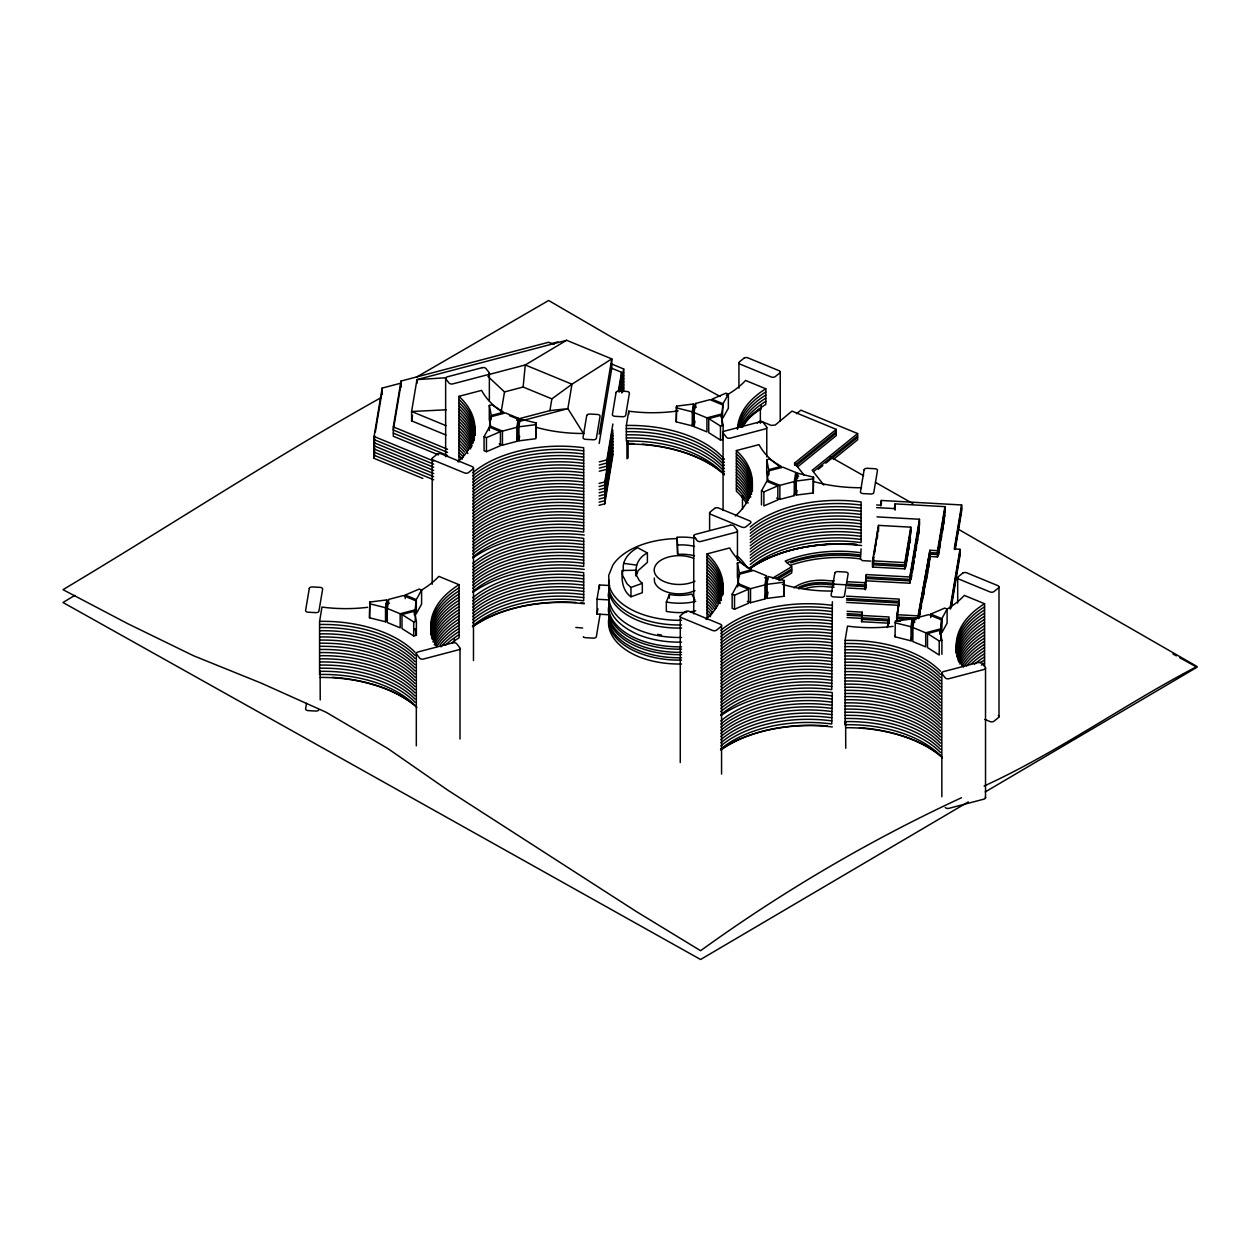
<?xml version="1.0" encoding="UTF-8"?>
<svg xmlns="http://www.w3.org/2000/svg" width="1260" height="1260" viewBox="0 0 1260 1260"><rect width="100%" height="100%" fill="white"/><g stroke="black" fill="none" stroke-linecap="round" stroke-linejoin="round"><path stroke-width="1.5" d="M487.935 376.425L504.52 391.923L523.136 387.025L525.262 364.959L566.606 340.279L611.761 358.895L611.761 368.266L599.162 443.473M415.012 705.364A105.525 60.921 0 0 0 319.583 674.462L319.583 621.369L321.977 607.068A105.525 60.921 0 0 0 367.621 607.304M306.542 703.316L305.613 708.813A2.866 1.654 0 0 0 308.196 710.624L315.803 711.049A2.866 1.654 0 0 0 318.938 709.553M319.583 674.462L320.135 671.17L320.135 677.423A113.825 65.709 0 0 1 416.934 707.506M320.135 677.423L320.229 699.93M422.84 478.438L374.062 458.341L374.062 436.464L382.158 388.096L401.058 383.119M374.708 435.724L374.062 439.598L433.692 464.168M375.354 431.849L382.158 391.214M374.708 438.842L374.062 442.717L433.692 467.287M374.708 441.976L374.062 445.835L433.692 470.421M374.708 445.095L374.062 448.969L433.692 473.54M374.708 448.213L374.062 452.088L433.692 476.658M374.708 451.348L374.062 455.206L433.692 479.792M374.062 458.341L374.708 454.466M438.527 454.907L393.309 436.259L393.309 426.888L400.995 381.055L548.635 342.248L553.959 344.437M400.995 384.174L393.309 430.022L447.568 452.372M386.82 613.951L385.513 621.778L369.526 617.794L369.81 602.044L386.82 599.902L386.82 617.872M369.526 617.794L369.81 602.044M445.977 435.031L411.61 420.872L412.555 415.249M385.513 621.778L385.513 607.714L386.82 599.902M387.308 608.47L400.176 613.762L400.176 627.827L387.308 622.519L387.308 608.47L388.82 599.366L403.231 595.586L416.099 600.894L415.186 620.408M414.587 615.258L416.099 600.894M501.118 412.209L504.52 391.923M516.836 427.329L518.348 418.241L505.481 412.933L491.085 416.713L489.557 425.801L502.441 431.109L516.836 427.329L516.836 441.378L502.441 445.174L499.212 443.835M536.13 422.966L535.846 438.701L518.837 440.858L518.837 426.793L520.159 418.981L536.13 422.966L536.13 437.015M516.836 441.378L518.348 432.29M518.837 440.858L519.624 436.165M509.449 415.627L517.765 419.06L549.895 410.618L551.864 398.869L571.977 384.205L611.761 358.895L599.162 434.101M599.288 471.24L606.879 469.255L606.879 459.884L612.88 423.99M618.313 391.592L621.542 372.298L610.88 367.889M612.25 430.888L606.879 463.003L599.288 465.003M618.959 390.852L621.542 375.417M612.88 430.227L606.879 466.121L599.288 468.122M619.274 392.049L621.542 378.536M599.098 505.291L604.753 503.811L604.753 481.95L612.927 433.078M619.92 391.309L623.668 368.975L611.242 363.841M613.084 435.283L604.753 485.069L599.098 486.549M620.456 391.246L623.668 372.094M613.084 438.401L604.753 488.187L599.098 489.683M621.101 390.537L623.668 375.212M613.084 441.535L604.753 491.321L599.098 492.802M621.416 391.75L623.668 378.346M613.084 444.654L604.753 494.44L599.098 495.92M621.747 392.962L623.668 381.465M613.084 447.772L604.753 497.558L599.098 499.055M622.393 392.254L623.668 384.584M613.084 450.907L604.753 500.692L599.098 502.173M623.023 391.545L623.668 387.718M604.753 503.811L613.084 454.025M609.257 590.294A48.038 27.736 0 0 0 609.115 599.917L609.115 614.754L597.004 614.092L597.004 599.24L599.398 584.955L609.777 585.538M724.453 474.894A105.525 60.921 0 0 0 626.346 441.079L626.346 425.455L628.74 411.169A105.525 60.921 0 0 0 678.101 410.902M597.004 614.092L597.901 608.722M693.567 418.052L692.26 425.864L676.274 421.88L676.557 406.145L693.567 403.988L693.567 421.958M676.274 421.88L676.557 406.145M692.26 425.864L692.26 411.815L693.567 403.988M694.055 412.555L706.939 417.863L706.939 431.912L694.055 426.605L694.055 412.555L695.583 403.468L709.978 399.672L722.862 404.98L721.334 417.595M694.055 426.605L694.969 421.155M721.948 424.494L723.067 403.72L728.359 394.144L725.965 393.151L711.995 399.152L723.067 403.72M737.651 586.876L739.163 574.261L753.574 570.481L766.442 575.788L766.442 593.744M768.505 470.941L766.978 480.044L779.861 485.352L794.257 481.556L795.784 472.469L782.901 467.161L768.505 470.941L768.505 474.453M747.306 601.398L750.519 602.721L764.93 598.941L764.93 584.876L766.442 575.788M766.93 584.356L768.238 576.529L784.224 580.513L783.941 596.263L766.93 598.405L766.93 584.356L783.941 582.199L784.224 580.513M764.93 598.941L766.442 589.853M766.93 598.405L767.986 592.153M796.273 481.036L797.58 473.209L813.566 477.194L813.283 492.944L796.273 495.085L796.273 481.036L813.283 478.879L813.566 477.194M776.633 498.078L779.861 499.401L794.257 495.621L795.784 486.533L795.784 472.469M796.273 495.085L797.06 490.392M720.877 714.672A105.525 60.921 0 0 1 831.773 689.63L832.372 601.729M720.877 749.038A105.525 60.921 0 0 1 831.773 723.996L832.325 692.591A113.825 65.709 0 0 0 721.003 715.554M940.527 755.638A105.525 60.921 0 0 0 845.098 724.736L845.098 640.395L847.492 626.11A105.525 60.921 0 0 0 893.135 626.346M870.66 561.11L862.312 560.637L860.454 558.92L861.1 548.824M847.618 587.995L864.974 588.956L866.344 574.56L909.783 576.985L919.453 519.246L877.007 516.884M864.974 588.956L866.344 574.56M865.242 589.68L866.061 584.782M865.525 589.601L866.344 584.719M889.072 623.227L861.588 621.7L862.139 612.155L847.067 611.32M955.222 549.486L961.632 511.198L961.632 504.961L881.339 500.472L880.551 505.197L876.677 504.976M880.819 505.969L881.339 502.819M861.588 621.7L862.139 612.155M845.098 724.736L845.649 721.444L845.649 727.697A113.825 65.709 0 0 1 942.448 757.78M872.55 560.81L878.488 525.373L910.76 527.168L910.76 533.421L904.837 568.859L872.55 567.063L872.55 560.81L904.837 562.606L910.76 527.168M873.794 555.77L872.55 563.157L904.837 564.952L910.76 529.515M874.093 553.928L877.464 533.783M877.984 530.744L878.488 527.704M873.794 557.33L872.55 564.716L904.837 566.512L910.76 531.074M874.408 553.66L875.023 549.99M875.637 546.336L876.236 542.666M876.85 538.997L877.464 535.342M845.649 727.697L845.744 748.283M872.55 567.063L873.794 559.676M918.666 618.613L929.943 556.51L937.55 556.936L944.921 512.899L944.921 506.646L895.104 503.874L894.317 508.583L876.645 507.607M894.584 509.355L895.104 506.221M887.308 627.511L889.072 616.99L861.588 615.447M887.89 626.346L889.072 619.337L861.588 617.794L862.139 614.502L847.067 613.651M888.19 626.157L889.072 620.897L861.588 619.353L862.139 616.061L847.067 615.226M912.334 632.992L911.027 640.82L895.041 636.82L895.325 621.085L912.334 618.928L912.334 636.914M900.49 621.133L896.584 620.912L899.199 599.098L846.5 596.153M898.9 603.178L896.584 617.006L916.114 618.093M897.75 611.651L896.584 618.566L916.114 619.668M898.317 608.186L898.9 604.737M896.584 620.912L897.75 613.998M905.767 565.598L910.46 537.626M905.767 567.173L907.956 554.116M908.586 550.384L909.2 546.651M909.83 542.918L910.46 539.185M895.041 636.82L895.325 635.135M919.453 521.593L909.783 579.332L866.344 576.907L864.974 585.049L847.618 584.089M919.453 523.152L909.783 580.891L866.344 578.466L864.974 586.624L847.618 585.648M866.344 580.813L909.783 583.238L919.453 525.499L919.453 519.246M910.744 579.805L913.972 560.558M914.618 556.715L919.123 529.767M911.075 579.442L911.72 575.599M912.366 571.741L913.972 562.117M914.618 558.274L915.264 554.416M915.91 550.573L916.556 546.73M917.201 542.871L917.831 539.028M918.477 535.169L919.123 531.326M911.027 640.82L911.027 626.755L912.334 618.928M912.823 627.496L925.691 632.803L925.691 646.868L912.823 641.56L912.823 627.496L914.35 618.408L928.746 614.628L941.614 619.936L940.7 639.434M918.367 618.014L929.943 554.164L937.55 554.589L944.921 510.552M937.55 556.936L937.55 550.683L944.921 506.646M944.921 508.993L937.55 553.03L929.943 552.605L918.067 618.203L929.943 550.258L937.55 550.683M938.196 555.44L944.921 515.245M938.511 555.093L940.433 543.611M941.078 539.784L941.724 535.941M942.37 532.114L943 528.287M943.645 524.459L944.291 520.632M940.102 634.3L941.614 619.936M961.632 504.961L954.261 548.982L959.978 549.297L959.978 555.55L951.3 607.351M954.576 549.407L961.632 507.308M954.907 549.061L961.632 508.867M950.008 608.769L959.978 549.297M950.654 607.273L959.978 551.644M950.654 608.848L959.978 553.203M918.776 618.25L929.943 556.51L929.943 550.258L918.067 615.872L896.584 614.675M919.469 616.738L920.162 612.88M920.871 609.021L921.564 605.162M922.257 601.303L929.943 558.841M923.659 595.145L924.352 591.287M926.1 581.632L927.848 571.993M928.541 568.134L929.234 564.275M623.542 570.859C621.385 560.637 629.275 552.195 637.623 547.706L647.404 552.967L647.404 562.338L638.143 570.575L636.583 574.466C634.442 565.457 639.261 556.857 647.404 552.967M686.731 612.25A42.998 24.822 0 0 1 666.335 611.384L666.335 602.012L669.344 594.468A32.855 18.963 0 0 0 691.803 594.027L694.922 599.949M484.06 436.653L489.352 427.077L500.425 431.644L500.425 445.694L486.454 451.694L484.06 450.718L484.06 436.653L486.454 437.63L500.425 431.644M421.596 590.042L421.596 604.107L416.32 613.683L416.32 599.618L421.596 590.042L419.218 589.066L405.232 595.051L405.232 598.579M723.067 417.769L728.359 408.193L728.359 394.144M761.481 504.945L761.481 490.88L766.773 481.304L777.845 485.872L777.845 499.937L763.875 505.922L763.875 491.873L777.845 485.872M732.154 594.216L737.431 584.624L748.519 589.192L748.519 603.256L734.533 609.241L732.154 608.265L732.154 594.216L734.533 595.192L748.519 589.192M947.111 609.084L947.111 623.133L941.834 632.725L941.834 618.66L947.111 609.084L944.732 608.092L930.746 614.092L930.746 617.605M796.446 413.752L800.887 410.161L857.619 433.55L857.619 439.787L833.395 459.38M836.262 431.692L794.603 465.397L794.603 463.05L836.262 429.361L791.989 411.106L775.262 425.014L771.262 425.408L760.363 420.919A117.511 67.835 0 0 0 757.323 423.045M796.084 465.759L836.262 433.267M797.58 466.893L836.262 435.598L836.262 429.361M857.619 433.55L812.196 470.279L823.851 485.069M813.708 471.397L857.619 435.881M818.244 469.287L822.796 465.617M825.82 463.16L857.619 437.456M74.797 595.381L63 602.5L700.591 959.506L968.278 801.911M772.443 578.245L791.721 566.716L785.169 561.062A93.665 54.086 0 0 1 860.454 552.683M775.656 578.671L791.721 569.063M777.262 579.269L791.721 570.622M778.869 580.655L791.721 572.969L791.721 566.716M985.225 791.926L1197 667.249L1179.801 657.767M380.662 397.861C272.68 458.341 169.202 526.255 63 589.664L127.843 623.731L193.615 655.783L261.072 683.062L325.978 712.183L387.497 748.314L448.009 790.303L636.426 911.61L700.591 950.702C782.507 891.544 869.794 840.247 961.443 797.753M416.257 377.275L548.635 300.494L612.628 337.711L720.106 396.475M984.091 786.051C1058.337 752.031 1124.739 704.088 1197 666.493L958.734 529.468M622.346 570.497L622.645 575.505L627.008 583.774L630.961 587.428L642.317 583.333L642.317 592.704L630.961 596.799C622.503 590.814 621.369 580.041 622.346 570.497L635.717 570.229L635.953 574.229L639.292 580.529L642.317 583.333M550.384 343.87L557.944 341.885M566.606 340.279L416.95 379.622L411.61 411.5L411.61 420.872M488.392 374.645L525.262 364.959L571.977 384.205L567.882 408.649L583.459 433.503M457.916 461.743A105.525 60.921 0 0 0 458.955 396.333L481.588 390.38A105.525 60.921 0 0 0 501.055 411.311M490.628 426.179L489.29 419.517L489.29 405.452L491.951 404.759L503.685 412.193L491.29 415.438L491.29 418.95M519.372 421.407L567.882 408.649L549.895 410.618M706.939 417.863L721.334 414.083M708.734 418.603L721.13 415.343L723.13 425.329L723.13 439.394L720.468 440.087L708.734 432.652L708.734 418.603L720.468 426.037L723.13 425.329M599.288 461.869L606.879 459.884M599.098 483.43L604.753 481.95M735.336 515.986A105.525 60.921 0 0 0 736.375 450.56L759.008 444.623A105.525 60.921 0 0 0 781.483 467.555M768.049 480.406L766.71 473.744L766.71 459.695L769.372 458.987L781.106 466.42L768.71 469.681L768.71 474.941M400.176 613.762L414.587 609.982M401.987 614.518L414.367 611.258L416.383 621.243L416.383 635.292L413.705 636.001L401.987 628.567L401.987 614.518L413.705 621.936L416.383 621.243M706.01 619.306A105.525 60.921 0 0 0 707.049 553.88L729.682 547.942A105.525 60.921 0 0 0 749.149 568.859M738.722 583.726L737.384 577.064L737.384 563.015L740.045 562.306L751.779 569.74L739.384 573.001L739.384 576.513M737.651 583.364L750.519 588.672L764.93 584.876M925.691 632.803L940.102 629.024M927.502 633.544L939.22 640.978L939.22 655.042L927.502 647.609L927.502 633.544L939.881 630.284L941.897 640.269L941.897 654.334M939.22 640.978L941.897 640.269M518.837 426.793L535.846 424.651M445.945 377.748L416.95 379.622L416.95 383.371M446.323 409.799L411.61 411.5L445.977 425.659M834.104 580.986L828.324 580.671A34.099 19.688 0 0 0 793.847 587.885M847.618 581.742L864.974 582.719M834.104 583.333L828.324 583.018A34.099 19.688 0 0 0 798.683 587.286M832.97 584.089L846.295 584.829M834.104 584.892L828.324 584.577A34.099 19.688 0 0 0 798.683 588.845M834.104 587.239L828.324 586.908A34.099 19.688 0 0 0 804.463 588.877M846.5 598.5L899.199 601.445M846.5 600.059L899.199 603.005M846.5 602.406L899.199 605.351M597.004 599.24L609.115 599.917M847.067 617.558L862.139 618.408M623.542 563.362L636.583 565.094M676.274 407.83L692.26 411.815M895.041 622.771L911.027 626.755M369.526 603.729L385.513 607.714M742.66 427.124A105.525 60.921 0 0 1 765.812 404.413L765.812 388.789L745.573 380.457A105.525 60.921 0 0 1 726.358 395.278M742.423 424.73A117.511 67.835 0 0 1 760.363 408.413L761.15 408.744L761.15 405.61M523.136 387.025L551.864 398.869M761.481 490.88L763.875 491.873M984.58 666.209L984.58 603.745L964.341 595.397A105.525 60.921 0 0 1 946.748 609.289M930.746 614.092L941.834 618.66M393.309 426.888L447.568 449.253M393.309 433.141L447.568 455.506M374.062 436.464L433.692 461.05M984.832 719.428L990.029 721.57A2.866 1.654 0 0 0 994.03 721.177L998.471 717.586A2.866 1.654 0 0 0 998.345 715.57M451.694 642.899A105.525 60.921 0 0 1 459.065 637.812L459.065 584.703L438.827 576.356A105.525 60.921 0 0 1 421.234 590.247M405.232 595.051L416.32 599.618M1172.918 653.987L1176.367 655.877M829.82 456.592L863.635 475.697M875.511 482.423L912.901 503.622M794.603 463.05L804.022 475.004M766.71 459.695L768.71 469.681M737.384 563.015L739.384 573.001M489.29 405.452L491.29 415.438M415.044 628.645L416.383 635.292M695.709 538.351A42.998 24.822 0 0 0 677.171 537.295L677.628 554.4A32.855 18.963 0 0 1 694.465 555.77M677.628 554.4L677.171 537.295M654.287 578.056L654.523 581.805A24.948 14.411 0 0 0 694.984 590.562M608.674 580.198L609.32 590.846A70.78 40.855 0 0 0 681.566 624.96M608.674 583.317L609.32 593.98A70.78 40.855 0 0 0 681.566 628.078M608.674 592.688C606.879 617.479 633.843 630.252 654.318 634.883A70.78 40.855 0 0 0 681.566 637.45M608.895 600.988C608.359 617.668 624.472 628.425 638.001 634.567A70.78 40.855 0 0 0 681.566 642.143M608.895 605.682L609.32 615.069A70.78 40.855 0 0 0 681.566 649.168M608.895 608.801L609.32 618.188A70.78 40.855 0 0 0 681.566 652.302M608.895 613.478L609.32 623.653A70.78 40.855 0 0 0 681.566 657.767M608.674 615.337L609.32 625.999A70.78 40.855 0 0 0 681.566 660.098M608.674 619.243C606.69 637.402 623.007 650.066 638.001 656.428A70.78 40.855 0 0 0 681.566 664.004M998.991 587.144L998.991 716.783M985.525 668.162L985.525 797.801M957.694 577.584L957.694 603.115M941.834 672.982L941.834 796.714M939.881 630.284L939.881 633.812M909.783 576.985L909.783 583.238M904.837 562.606L904.837 568.859M895.104 503.874L895.104 510.127M881.339 500.472L881.339 504.378M878.488 525.373L878.488 531.61M877.464 531.437L877.464 537.689M813.283 478.879L813.283 492.944M797.58 473.209L797.58 478.485M794.257 481.556L794.257 495.621M783.941 582.199L783.941 596.263M780.239 372.204L780.239 421.328M779.861 485.352L779.861 499.401M766.773 427.613L766.773 456.892M760.363 408.413L760.363 423.25M750.519 588.672L750.519 602.721M742.471 509.276L742.471 495.826L741.605 496.046A113.825 65.709 0 0 1 743.951 498.456M738.943 362.644L738.943 388.19M737.447 530.933L737.447 560.212M736.375 450.56L736.375 491.18A105.525 60.921 0 0 1 746.33 503.118M734.533 595.192L734.533 609.241M723.067 432.416L723.067 510.52M721.57 625.7L721.57 774.081M720.468 426.037L720.468 440.087M709.601 512.82L709.601 530.397M707.049 553.88L707.049 619.495M695.583 403.468L695.583 406.98M693.74 535.752L693.74 613.841M680.274 616.14L680.274 762.568M669.344 594.468L669.344 598.216M635.717 570.229L635.717 575.851M630.961 587.428L630.961 596.799M628.74 411.169L628.74 414.288M628.094 440.716L628.094 458.026M626.897 440.905L626.992 458.86M623.668 368.975L623.668 390.836M621.542 372.298L621.542 381.67M599.398 584.955L599.398 588.672M518.348 418.241L518.348 436.212M502.441 431.109L502.441 445.174M489.352 373.37L489.352 400.869M489.352 427.077L489.352 430.589M486.454 437.63L486.454 451.694M473.476 468.153L473.476 660.618M460.01 648.506L460.01 739.037M458.955 396.333L458.955 461.932M454.387 639.009L454.387 642.127M445.646 378.189L445.646 456.75M432.18 458.593L432.18 584.278M416.32 653.326L416.32 745.81M414.367 611.258L414.367 614.77M413.705 621.936L413.705 636.001M400.995 381.055L400.995 387.293M382.158 388.096L382.158 394.333M584.167 433.472A105.525 60.921 0 0 1 535.972 427.25M519.64 421.502A105.525 60.921 0 0 1 516.6 420.147M472.799 472.768A105.525 60.921 0 0 1 583.679 447.741L583.679 532.082A105.525 60.921 0 0 0 472.799 557.109M436.748 646.538A105.525 60.921 0 0 1 459.065 584.703M389.419 603.162A105.525 60.921 0 0 1 385.906 604.028M319.583 621.369A105.525 60.921 0 0 1 415.012 652.255M832.246 591.034A105.525 60.921 0 0 1 782.35 584.309M767.734 579.049A105.525 60.921 0 0 1 764.694 577.694M720.877 630.331A105.525 60.921 0 0 1 831.773 605.288M845.098 640.395A105.525 60.921 0 0 1 940.527 671.281M962.262 665.579A105.525 60.921 0 0 1 984.58 603.745M914.933 622.188A105.525 60.921 0 0 1 911.421 623.07M790.681 565.236A93.665 54.086 0 0 1 860.454 558.92M786.98 562.684A93.665 54.086 0 0 1 860.454 555.014M749.936 568.307A118.897 68.654 0 0 1 770.915 557.03L780.932 553.25A118.897 68.654 0 0 1 856.674 544.525A117.511 67.835 0 0 0 749.842 568.244M790.681 562.889A93.665 54.086 0 0 1 860.454 556.589M696.181 407.248A105.525 60.921 0 0 1 692.653 408.13M750.22 527.011A105.525 60.921 0 0 1 861.1 501.968L861.1 542.587A105.525 60.921 0 0 0 750.22 567.614M861.588 487.715A105.525 60.921 0 0 1 813.409 481.477M798.604 476.374A105.525 60.921 0 0 1 795.533 475.067M737.494 429.44A105.525 60.921 0 0 1 765.812 388.789M626.346 425.455A105.525 60.921 0 0 1 724.453 459.27M736.375 453.695A105.525 60.921 0 0 1 752.11 490.14M736.375 456.813A105.525 60.921 0 0 1 752.267 491.605M736.375 466.184A105.525 60.921 0 0 1 751.574 491.038M736.375 469.303A105.525 60.921 0 0 1 751.574 494.156M736.375 472.437A105.525 60.921 0 0 1 750.724 493.999M736.375 481.808A105.525 60.921 0 0 1 748.865 498.503M736.375 475.555A105.525 60.921 0 0 1 750.724 497.117M736.375 478.674A105.525 60.921 0 0 1 749.558 496.991M736.375 463.066A105.525 60.921 0 0 1 752.125 491.211M736.375 484.927A105.525 60.921 0 0 1 748.094 500.031M736.375 488.045A105.525 60.921 0 0 1 748.094 503.149M736.375 459.931A105.525 60.921 0 0 1 752.346 491.4M750.22 530.129A105.525 60.921 0 0 1 861.1 505.102M750.22 533.248A105.525 60.921 0 0 1 861.1 508.221M750.22 542.619A105.525 60.921 0 0 1 861.1 517.592M750.22 545.753A105.525 60.921 0 0 1 861.1 520.711M750.22 548.872A105.525 60.921 0 0 1 861.1 523.845M750.22 551.99A105.525 60.921 0 0 1 861.1 526.963M750.22 558.243A105.525 60.921 0 0 1 861.1 533.216M750.22 555.124A105.525 60.921 0 0 1 861.1 530.082M750.22 539.5A105.525 60.921 0 0 1 861.1 514.474M750.22 561.361A105.525 60.921 0 0 1 861.1 536.335M750.22 564.496A105.525 60.921 0 0 1 861.1 539.453M750.22 536.382A105.525 60.921 0 0 1 861.1 511.34M750.346 568.496A113.825 65.709 0 0 1 861.651 545.533M626.346 428.573A105.525 60.921 0 0 1 724.453 462.404M626.346 431.708A105.525 60.921 0 0 1 724.453 465.523M626.346 434.826A105.525 60.921 0 0 1 724.453 468.641M626.346 437.945A105.525 60.921 0 0 1 724.453 471.776M723.697 474.122A113.825 65.709 0 0 0 626.897 444.024L626.992 443.473A117.511 67.835 0 0 1 633.827 443.615M642.348 444.119A117.511 67.835 0 0 1 724.153 473.949M737.966 427.597A105.525 60.921 0 0 1 765.812 391.923M738.675 427.423A105.525 60.921 0 0 1 765.812 395.041M739.699 427.282A105.525 60.921 0 0 1 765.812 398.16M741.022 427.172A105.525 60.921 0 0 1 765.812 401.294M742.88 424.841A113.825 65.709 0 0 1 761.15 408.744M945.236 807.487A2.866 1.654 0 0 0 949.048 808.306L983.871 799.155A2.866 1.654 0 0 0 985.288 796.95M958.419 660.712A105.525 60.921 0 0 1 957.017 655.798M956.482 652.491A105.525 60.921 0 0 1 984.58 606.863M956.245 652.302A105.525 60.921 0 0 1 984.58 609.982M956.261 653.767A105.525 60.921 0 0 1 984.58 613.116M956.734 651.908A105.525 60.921 0 0 1 984.58 616.234M957.049 653.389A105.525 60.921 0 0 1 984.58 619.353M957.049 656.507A105.525 60.921 0 0 1 984.58 622.487M958.466 654.727A105.525 60.921 0 0 1 984.58 625.606M958.466 657.846A105.525 60.921 0 0 1 984.58 628.724M958.466 660.965A105.525 60.921 0 0 1 984.58 631.859M959.081 662.476A105.525 60.921 0 0 1 984.58 634.977M959.789 663.988A105.525 60.921 0 0 1 984.58 638.096M961.411 663.926A105.525 60.921 0 0 1 984.58 641.23M962.341 665.485A105.525 60.921 0 0 1 984.58 644.348M963.333 667.044A105.525 60.921 0 0 1 984.58 647.467M966.53 665.91A105.525 60.921 0 0 1 984.58 650.601M970.846 664.335A105.525 60.921 0 0 1 984.58 653.72M981.508 665.075A105.525 60.921 0 0 1 984.58 663.091M980.044 662.965A105.525 60.921 0 0 1 984.58 659.972M974.531 664.099A105.525 60.921 0 0 1 984.58 656.838M845.098 643.529A105.525 60.921 0 0 1 940.527 674.415M845.098 646.648A105.525 60.921 0 0 1 940.527 677.534M845.098 649.766A105.525 60.921 0 0 1 940.527 680.652M845.098 652.9A105.525 60.921 0 0 1 940.527 683.786M845.098 656.019A105.525 60.921 0 0 1 940.527 686.905M845.098 659.137A105.525 60.921 0 0 1 940.527 690.023M845.098 662.272A105.525 60.921 0 0 1 940.527 693.158M845.098 665.39A105.525 60.921 0 0 1 940.527 696.276M845.098 668.509A105.525 60.921 0 0 1 940.527 699.394M845.098 671.643A105.525 60.921 0 0 1 940.527 702.529M845.098 674.761A105.525 60.921 0 0 1 940.527 705.647M845.098 677.88A105.525 60.921 0 0 1 940.527 708.781M845.098 681.014A105.525 60.921 0 0 1 940.527 711.9M845.098 684.133A105.525 60.921 0 0 1 940.527 715.019M845.098 687.251A105.525 60.921 0 0 1 940.527 718.153M845.098 690.385A105.525 60.921 0 0 1 940.527 721.271M845.098 702.875A105.525 60.921 0 0 1 940.527 733.761M845.098 699.757A105.525 60.921 0 0 1 940.527 730.642M845.098 705.994A105.525 60.921 0 0 1 940.527 736.895M845.098 712.246A105.525 60.921 0 0 1 940.527 743.132M845.098 709.128A105.525 60.921 0 0 1 940.527 740.014M845.098 696.622A105.525 60.921 0 0 1 940.527 727.524M845.098 715.365A105.525 60.921 0 0 1 940.527 746.266M845.098 718.499A105.525 60.921 0 0 1 940.527 749.385M845.098 721.618A105.525 60.921 0 0 1 940.527 752.503M845.098 693.504A105.525 60.921 0 0 1 940.527 724.39M859.414 727.666A117.511 67.835 0 0 1 941.567 756.457M720.877 633.449A105.525 60.921 0 0 1 831.773 608.423M720.877 636.568A105.525 60.921 0 0 1 831.773 611.541M720.877 639.702A105.525 60.921 0 0 1 831.773 614.659M720.877 642.82A105.525 60.921 0 0 1 831.773 617.794M720.877 645.939A105.525 60.921 0 0 1 831.773 620.912M720.877 649.073A105.525 60.921 0 0 1 831.773 624.031M720.877 652.192A105.525 60.921 0 0 1 831.773 627.165M720.877 655.31A105.525 60.921 0 0 1 831.773 630.284M720.877 658.444A105.525 60.921 0 0 1 831.773 633.402M720.877 661.563A105.525 60.921 0 0 1 831.773 636.536M720.877 664.681A105.525 60.921 0 0 1 831.773 639.655M720.877 667.816A105.525 60.921 0 0 1 831.773 642.773M720.877 670.934A105.525 60.921 0 0 1 831.773 645.908M720.877 674.068A105.525 60.921 0 0 1 831.773 649.026M720.877 677.187A105.525 60.921 0 0 1 831.773 652.144M720.877 680.305A105.525 60.921 0 0 1 831.773 655.279M720.877 692.811A105.525 60.921 0 0 1 831.773 667.769M720.877 689.677A105.525 60.921 0 0 1 831.773 664.65M720.877 695.929A105.525 60.921 0 0 1 831.773 670.887M720.877 702.182A105.525 60.921 0 0 1 831.773 677.14M720.877 699.048A105.525 60.921 0 0 1 831.773 674.021M720.877 686.558A105.525 60.921 0 0 1 831.773 661.516M720.877 705.301A105.525 60.921 0 0 1 831.773 680.258M720.877 708.419A105.525 60.921 0 0 1 831.773 683.392M720.877 711.553A105.525 60.921 0 0 1 831.773 686.511M720.877 724.043A105.525 60.921 0 0 1 831.773 699.001M720.877 727.162A105.525 60.921 0 0 1 831.773 702.135M720.877 730.296A105.525 60.921 0 0 1 831.773 705.253M720.877 733.414A105.525 60.921 0 0 1 831.773 708.372M720.877 739.667A105.525 60.921 0 0 1 831.773 714.625M720.877 736.533A105.525 60.921 0 0 1 831.773 711.506M720.877 720.925A105.525 60.921 0 0 1 831.773 695.882M720.877 742.786A105.525 60.921 0 0 1 831.773 717.743M720.877 745.904A105.525 60.921 0 0 1 831.773 720.877M720.877 683.44A105.525 60.921 0 0 1 831.773 658.397M721.003 749.92A113.825 65.709 0 0 1 832.325 726.941M720.515 749.653A117.511 67.835 0 0 1 827.347 725.917M707.049 557.014A105.525 60.921 0 0 1 722.531 595.114M707.049 560.133A105.525 60.921 0 0 1 723.019 591.601M707.049 563.267A105.525 60.921 0 0 1 722.783 591.413M707.049 566.386A105.525 60.921 0 0 1 722.783 594.531M707.049 569.504A105.525 60.921 0 0 1 722.248 594.358M707.049 572.638A105.525 60.921 0 0 1 721.854 595.838M707.049 575.757A105.525 60.921 0 0 1 721.397 597.319M707.049 578.875A105.525 60.921 0 0 1 721.397 600.437M707.049 582.01A105.525 60.921 0 0 1 720.232 600.311M707.049 585.128A105.525 60.921 0 0 1 720.232 603.43M707.049 588.247A105.525 60.921 0 0 1 718.767 603.351M707.049 591.381A105.525 60.921 0 0 1 717.003 603.319M707.049 594.499A105.525 60.921 0 0 1 717.003 606.438M707.049 597.618A105.525 60.921 0 0 1 716.011 608.013M707.049 600.752A105.525 60.921 0 0 1 714.94 609.588M707.049 603.871A105.525 60.921 0 0 1 712.593 609.683M707.049 613.242A105.525 60.921 0 0 1 710.498 616.691M707.049 610.123A105.525 60.921 0 0 1 711.569 614.738M707.049 606.989A105.525 60.921 0 0 1 712.593 612.801M430.731 633.26A105.525 60.921 0 0 1 459.065 590.956M431.203 635.103A105.525 60.921 0 0 1 459.065 587.822M430.747 634.725A105.525 60.921 0 0 1 459.065 594.074M431.219 632.882A105.525 60.921 0 0 1 459.065 597.193M431.534 634.347A105.525 60.921 0 0 1 459.065 600.327M431.534 637.481A105.525 60.921 0 0 1 459.065 603.445M432.952 641.938A105.525 60.921 0 0 1 459.065 612.817M434.275 641.828A105.525 60.921 0 0 1 459.065 615.935M434.275 644.947A105.525 60.921 0 0 1 459.065 619.069M435.897 644.899A105.525 60.921 0 0 1 459.065 622.188M436.826 646.443A105.525 60.921 0 0 1 459.065 625.306M440.039 644.947A105.525 60.921 0 0 1 459.065 628.441M432.952 638.804A105.525 60.921 0 0 1 459.065 609.698M441.016 646.868A105.525 60.921 0 0 1 459.065 631.559M445.331 645.309A105.525 60.921 0 0 1 459.065 634.678M431.928 638.962A105.525 60.921 0 0 1 459.065 606.564M319.583 627.606A105.525 60.921 0 0 1 415.012 658.492M319.583 624.487A105.525 60.921 0 0 1 415.012 655.373M319.583 630.74A105.525 60.921 0 0 1 415.012 661.626M319.583 633.859A105.525 60.921 0 0 1 415.012 664.745M319.583 636.977A105.525 60.921 0 0 1 415.012 667.863M319.583 640.111A105.525 60.921 0 0 1 415.012 670.997M319.583 649.483A105.525 60.921 0 0 1 415.012 680.369M319.583 652.601A105.525 60.921 0 0 1 415.012 683.487M319.583 655.72A105.525 60.921 0 0 1 415.012 686.606M319.583 658.854A105.525 60.921 0 0 1 415.012 689.74M319.583 665.091A105.525 60.921 0 0 1 415.012 695.992M319.583 661.972A105.525 60.921 0 0 1 415.012 692.858M319.583 646.348A105.525 60.921 0 0 1 415.012 677.234M319.583 668.225A105.525 60.921 0 0 1 415.012 699.111M319.583 671.344A105.525 60.921 0 0 1 415.012 702.23M319.583 643.23A105.525 60.921 0 0 1 415.012 674.116M332.199 677.281A117.511 67.835 0 0 1 413.248 703.946M474.437 437.551A105.525 60.921 0 0 1 473.728 440.842M458.955 399.452A105.525 60.921 0 0 1 474.673 435.897M458.955 402.586A105.525 60.921 0 0 1 474.925 434.054M458.955 405.704A105.525 60.921 0 0 1 474.847 435.519M458.955 408.823A105.525 60.921 0 0 1 474.154 433.676M458.955 411.957A105.525 60.921 0 0 1 474.154 436.795M458.955 415.076A105.525 60.921 0 0 1 474.154 439.913M458.955 418.194A105.525 60.921 0 0 1 473.303 439.756M458.955 421.328A105.525 60.921 0 0 1 473.303 442.89M458.955 424.447A105.525 60.921 0 0 1 472.138 442.764M458.955 427.565A105.525 60.921 0 0 1 472.138 445.883M458.955 430.699A105.525 60.921 0 0 1 471.445 447.394M458.955 433.818A105.525 60.921 0 0 1 470.673 448.922M458.955 436.937A105.525 60.921 0 0 1 468.909 448.891M458.955 440.071A105.525 60.921 0 0 1 467.917 450.45M458.955 443.189A105.525 60.921 0 0 1 467.917 453.569M458.955 446.308A105.525 60.921 0 0 1 464.499 452.135M458.955 449.442A105.525 60.921 0 0 1 464.499 455.254M458.955 452.56A105.525 60.921 0 0 1 463.475 457.191M458.955 455.679A105.525 60.921 0 0 1 462.404 459.128M472.799 475.902A105.525 60.921 0 0 1 583.679 450.859M472.799 479.02A105.525 60.921 0 0 1 583.679 453.994M472.799 482.139A105.525 60.921 0 0 1 583.679 457.112M472.799 485.273A105.525 60.921 0 0 1 583.679 460.231M472.799 488.392A105.525 60.921 0 0 1 583.679 463.365M472.799 491.51A105.525 60.921 0 0 1 583.679 466.483M472.799 494.644A105.525 60.921 0 0 1 583.679 469.602M472.799 497.763A105.525 60.921 0 0 1 583.679 472.736M472.799 500.881A105.525 60.921 0 0 1 583.679 475.855M472.799 504.016A105.525 60.921 0 0 1 583.679 478.973M472.799 507.134A105.525 60.921 0 0 1 583.679 482.108M472.799 510.253A105.525 60.921 0 0 1 583.679 485.226M472.799 513.387A105.525 60.921 0 0 1 583.679 488.344M472.799 516.505A105.525 60.921 0 0 1 583.679 491.479M472.799 519.624A105.525 60.921 0 0 1 583.679 494.597M472.799 522.758A105.525 60.921 0 0 1 583.679 497.716M472.799 525.877A105.525 60.921 0 0 1 583.679 500.85M472.799 528.995A105.525 60.921 0 0 1 583.679 503.969M472.799 532.13A105.525 60.921 0 0 1 583.679 507.087M472.799 535.248A105.525 60.921 0 0 1 583.679 510.221M472.799 538.366A105.525 60.921 0 0 1 583.679 513.34M472.799 541.501A105.525 60.921 0 0 1 583.679 516.458M472.799 544.619A105.525 60.921 0 0 1 583.679 519.592M472.799 547.738A105.525 60.921 0 0 1 583.679 522.711M472.799 550.872A105.525 60.921 0 0 1 583.679 525.83M472.799 553.99A105.525 60.921 0 0 1 583.679 528.964M472.799 569.615A105.525 60.921 0 0 1 583.679 544.572M472.799 563.362A105.525 60.921 0 0 1 583.679 538.335L583.679 566.449A105.525 60.921 0 0 0 472.799 591.476M472.799 566.48A105.525 60.921 0 0 1 583.679 541.453M472.799 572.733A105.525 60.921 0 0 1 583.679 547.706M472.799 578.986A105.525 60.921 0 0 1 583.679 553.943M472.799 575.851A105.525 60.921 0 0 1 583.679 550.825M472.799 582.104A105.525 60.921 0 0 1 583.679 557.077M472.799 585.223A105.525 60.921 0 0 1 583.679 560.196M472.799 588.357A105.525 60.921 0 0 1 583.679 563.315M472.799 600.847A105.525 60.921 0 0 1 583.679 575.82M472.799 603.965A105.525 60.921 0 0 1 583.679 578.938M472.799 607.099A105.525 60.921 0 0 1 583.679 582.057M472.799 610.218A105.525 60.921 0 0 1 583.679 585.191M472.799 616.471A105.525 60.921 0 0 1 583.679 591.428M472.799 613.337A105.525 60.921 0 0 1 583.679 588.31M472.799 597.728A105.525 60.921 0 0 1 583.679 572.686L583.679 600.799A105.525 60.921 0 0 0 472.799 625.842M472.799 619.589A105.525 60.921 0 0 1 583.679 594.562M472.799 622.708A105.525 60.921 0 0 1 583.679 597.681M472.909 626.724A113.825 65.709 0 0 1 584.231 603.76M472.421 626.472A117.511 67.835 0 0 1 575.851 602.469M580.955 602.863A117.511 67.835 0 0 1 584.325 603.209M575.851 627.464A117.511 67.835 0 0 1 582.64 628.015M472.909 557.991A113.825 65.709 0 0 1 584.231 535.027M472.909 592.358A113.825 65.709 0 0 1 584.231 569.394M584.231 637.402A2.866 1.654 0 0 0 585.616 637.702L593.24 638.127A2.866 1.654 0 0 0 596.358 636.631L600.043 614.644A2.866 1.654 0 0 0 600.028 614.219M583.679 637.103A2.866 1.654 0 0 1 583.285 636.741M681.566 620.282A70.78 40.855 0 0 1 609.32 586.168L608.674 575.505L612.848 565.11A70.78 40.855 0 0 1 676.683 538.603M736.958 555.88A70.78 40.855 0 0 1 746.818 567.504M681.566 646.821A70.78 40.855 0 0 1 609.32 612.722M609.115 614.754A48.038 27.736 0 0 1 608.454 609.934M681.566 654.633A70.78 40.855 0 0 1 609.32 620.534M661.469 635.087A61.126 35.296 0 0 1 657.704 634.363M695.709 610.785A42.998 24.822 0 0 1 690.37 611.809M694.984 581.191A24.948 14.411 0 0 1 661.327 580.151A24.948 14.411 0 0 1 660.161 560.7A24.948 14.411 0 0 1 693.63 558.337M677.628 545.029A32.855 18.963 0 0 1 694.465 546.399M695.709 601.414A42.998 24.822 0 0 1 666.335 602.012M609.115 612.423A48.038 27.736 0 0 1 608.454 607.603M309.298 588.42L305.613 610.407A2.866 1.654 0 0 0 308.196 612.218L315.803 612.644A2.866 1.654 0 0 0 318.938 611.147L322.623 589.16A2.866 1.654 0 0 0 320.04 587.365L312.433 586.94A2.866 1.654 0 0 0 309.298 588.42M586.719 415.548L583.034 437.535A2.866 1.654 0 0 0 585.616 439.33L593.24 439.756A2.866 1.654 0 0 0 596.358 438.275L600.043 416.288A2.866 1.654 0 0 0 597.46 414.477L589.853 414.052A2.866 1.654 0 0 0 586.719 415.548M616.045 392.522L612.376 414.509A2.866 1.654 0 0 0 614.943 416.304L622.566 416.729A2.866 1.654 0 0 0 625.7 415.249L629.386 393.262A2.866 1.654 0 0 0 626.803 391.45L619.18 391.025A2.866 1.654 0 0 0 616.045 392.522M834.813 573.095L831.128 595.082A2.866 1.654 0 0 0 833.711 596.894L841.318 597.319A2.866 1.654 0 0 0 844.452 595.822L848.137 573.835A2.866 1.654 0 0 0 845.554 572.04L837.947 571.615A2.866 1.654 0 0 0 834.813 573.095M864.139 469.775L860.454 491.762A2.866 1.654 0 0 0 863.037 493.573L870.66 493.999A2.866 1.654 0 0 0 873.794 492.502L877.464 470.515A2.866 1.654 0 0 0 874.897 468.72L867.274 468.295A2.866 1.654 0 0 0 864.139 469.775M437.141 454.198L432.7 457.79A2.866 1.654 0 0 0 433.377 460.105L464.515 472.925A2.866 1.654 0 0 0 468.515 472.547L472.957 468.956A2.866 1.654 0 0 0 472.295 466.641L441.158 453.805A2.866 1.654 0 0 0 437.141 454.198M743.904 358.25L739.462 361.841A2.866 1.654 0 0 0 740.124 364.156L771.262 376.992A2.866 1.654 0 0 0 775.262 376.598L779.719 373.007A2.866 1.654 0 0 0 779.042 370.692L747.904 357.856A2.866 1.654 0 0 0 743.904 358.25M714.577 508.426L710.12 512.017A2.866 1.654 0 0 0 710.798 514.332L741.935 527.168A2.866 1.654 0 0 0 745.936 526.774L750.377 523.183A2.866 1.654 0 0 0 749.716 520.868L718.578 508.032A2.866 1.654 0 0 0 714.577 508.426M685.235 611.746L680.794 615.337A2.866 1.654 0 0 0 681.455 617.652L712.609 630.488A2.866 1.654 0 0 0 716.609 630.095L721.051 626.503A2.866 1.654 0 0 0 720.373 624.188L689.236 611.368A2.866 1.654 0 0 0 685.235 611.746M962.672 573.19L958.214 576.781A2.866 1.654 0 0 0 958.892 579.096L990.029 591.932A2.866 1.654 0 0 0 994.03 591.538L998.471 587.947A2.866 1.654 0 0 0 997.81 585.632L966.672 572.796A2.866 1.654 0 0 0 962.672 573.19M482.139 367.684L447.316 376.834A2.866 1.654 0 0 0 445.883 379.039L449.064 383.056A2.866 1.654 0 0 0 452.86 383.875L487.683 374.724A2.866 1.654 0 0 0 489.101 372.535L485.935 368.503A2.866 1.654 0 0 0 482.139 367.684M759.559 421.927L724.736 431.077A2.866 1.654 0 0 0 723.319 433.267L726.484 437.283A2.866 1.654 0 0 0 730.28 438.118L765.103 428.951A2.866 1.654 0 0 0 766.521 426.762L763.355 422.746A2.866 1.654 0 0 0 759.559 421.927M730.217 525.247L695.41 534.398A2.866 1.654 0 0 0 693.976 536.587L697.158 540.619A2.866 1.654 0 0 0 700.954 541.438L735.777 532.287A2.866 1.654 0 0 0 737.194 530.082L734.029 526.066A2.866 1.654 0 0 0 730.217 525.247M452.797 642.82L417.974 651.971A2.866 1.654 0 0 0 416.556 654.16L419.722 658.192A2.866 1.654 0 0 0 423.533 659.011L458.341 649.861A2.866 1.654 0 0 0 459.774 647.656L456.608 643.639A2.866 1.654 0 0 0 452.797 642.82M978.311 662.476L943.488 671.627A2.866 1.654 0 0 0 942.07 673.817L945.236 677.848A2.866 1.654 0 0 0 949.048 678.667L983.871 669.517A2.866 1.654 0 0 0 985.288 667.312L982.123 663.295A2.866 1.654 0 0 0 978.311 662.476"/></g></svg>
